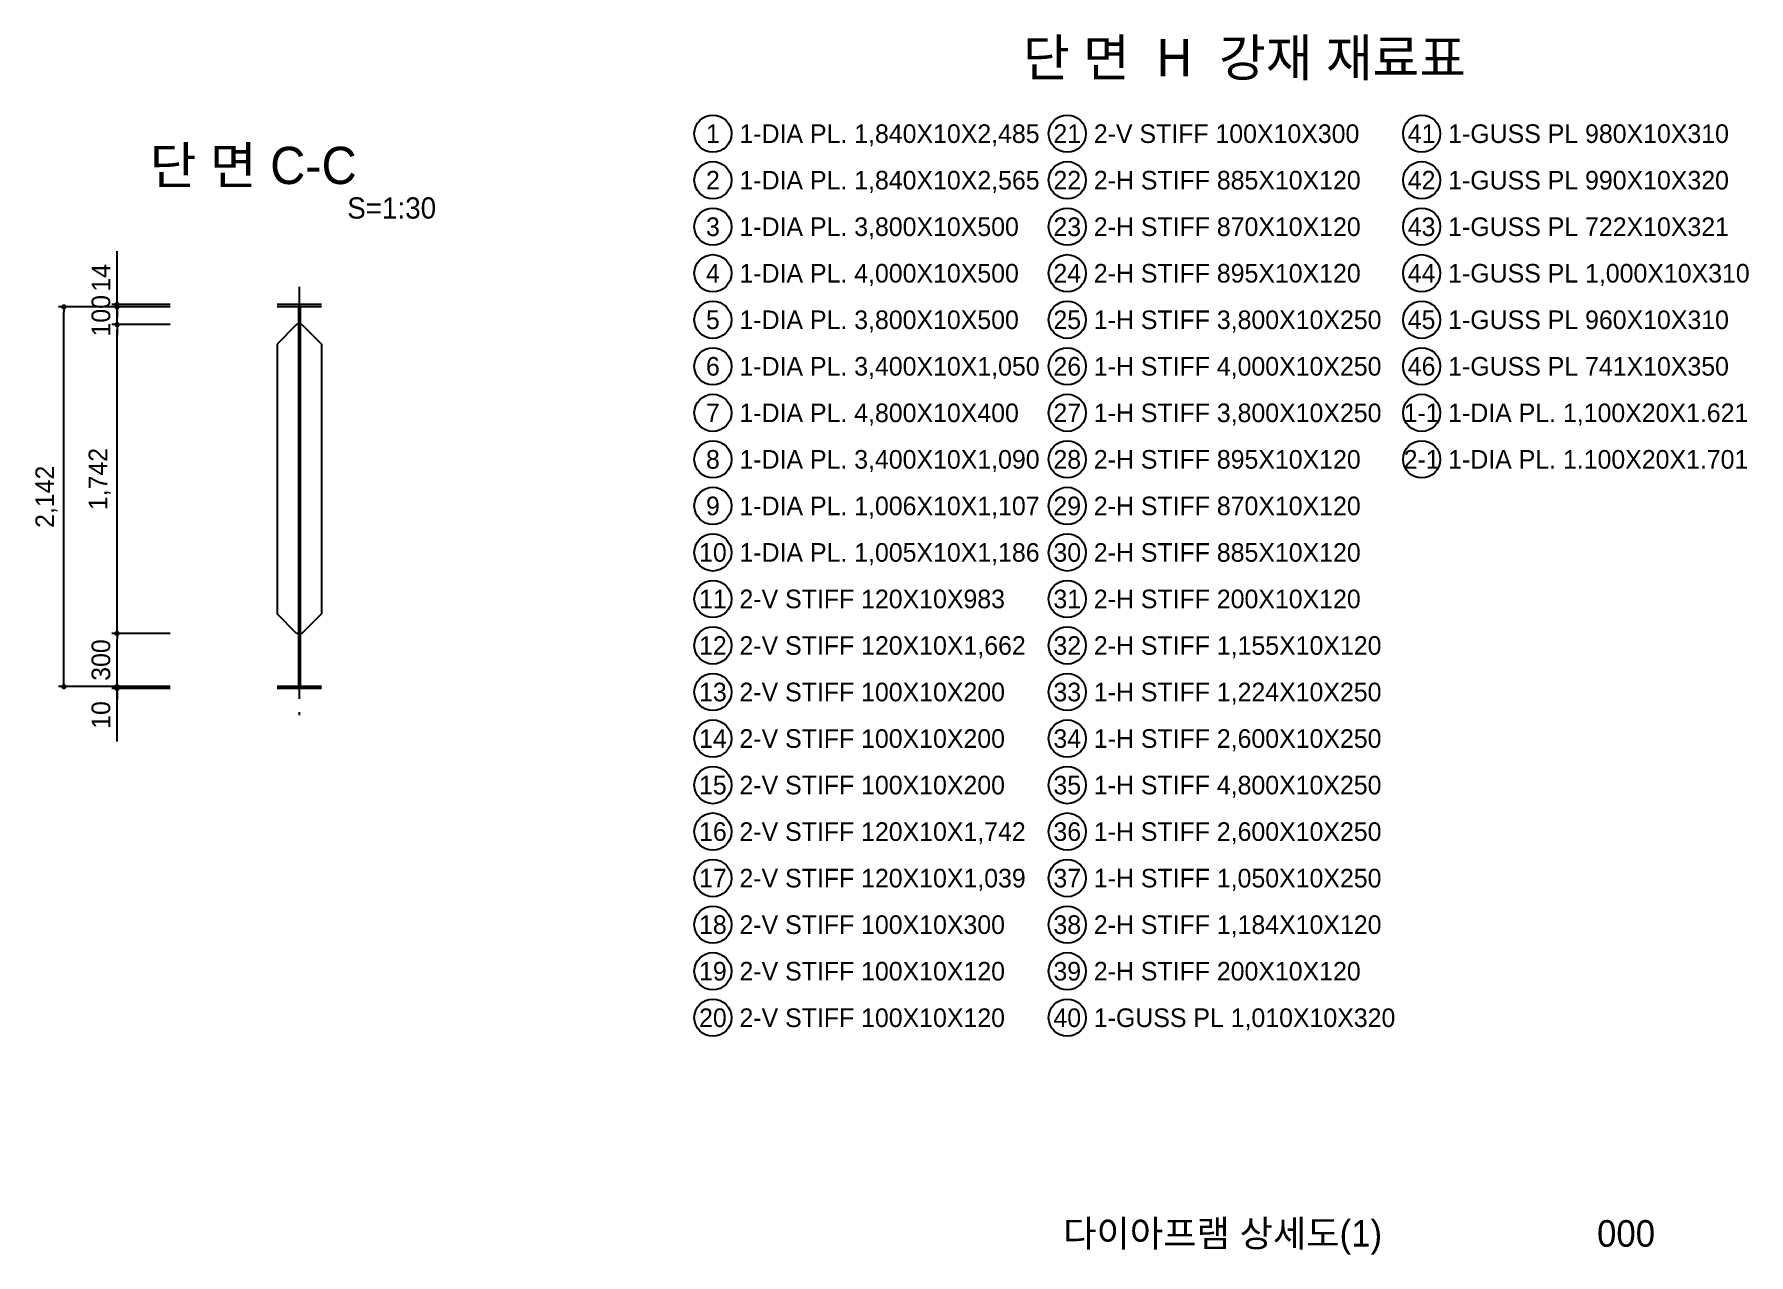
# Model space of a CAD drawing. Extents: x 2334 to 24789, y -25353 to -9366.
# Drawn here: x 14991 to 24667, y -25353 to -18468 of the extents above; entities that cross this region are included whole.
import ezdxf
from ezdxf.enums import TextEntityAlignment as Align

# ---------------------------------------------------------------- set-up
doc = ezdxf.new("R2010")
doc.units = 0
doc.header["$LTSCALE"] = 300
doc.linetypes.add('CENTER', pattern=[2, 1.25, -0.25, 0.25, -0.25])
for name, color, linetype in [('CS-CNTL', 1, 'CENTER'), ('CS-DIML', 1, 'Continuous'), ('CS-LEAL', 1, 'Continuous'), ('CS-STEL-MAJR', 3, 'Continuous'), ('CS-TEXT2', 6, 'Continuous'), ('CS-TEXT3', 2, 'Continuous'), ('CS-TEXT4', 7, 'Continuous'), ('DIML', 1, 'Continuous'), ('와꾸', 7, 'Continuous')]:
    doc.layers.add(name, color=color, linetype=linetype)
doc.styles.add('HY견고딕', font='')
doc.styles.add('휴먼고딕', font='')
doc.styles.get('HY견고딕').set_extended_font_data('HYgtrE')
doc.styles.get('휴먼고딕').set_extended_font_data('휴먼고딕')
doc.dimstyles.new('일반도면_0001', dxfattribs={"dimtxt": 3.5, "dimasz": 1, "dimexe": 1, "dimexo": 5, "dimgap": 1.25, "dimtad": 1, "dimdec": 0, "dimzin": 0, "dimdsep": 46, "dimlunit": 6, "dimtxsty": '휴먼고딕', "dimblk": 'DOT', "dimcen": 0, "dimclrd": 1, "dimclre": 1, "dimclrt": 7, "dimadec": 0, "dimazin": 0, "dimtfac": 1, "dimtdec": 0, "dimtix": 1, "dimtmove": 2, "dimatfit": 3, "dimldrblk": 'NONE', "dimfxl": 1, "dimfrac": 2, "dimtolj": 1, "dimtzin": 0, "dimarcsym": 0})

# ---------------------------------------------------------------- blocks, each defined once
blk = doc.blocks.new('_Dot')
at = {"layer": 'DIML'}
blk.add_line((0, 0), (-1, 0), dxfattribs=at)
at = {"layer": 'DIML', "const_width": 0.5}
blk.add_lwpolyline([(-0.25, 0, 1), (0.25, 0, 1)], format="xyb", close=True, dxfattribs=at)
blk = doc.blocks.new('*D180')
at = {"layer": 'CS-DIML', "color": 1, "lineweight": -2, "transparency": 16777216}
for p, q in [((15758, -20006.4), (15428, -20006.4)), ((15458, -19976.4), (15458, -19946.4)), ((15458, -20106.4), (15458, -20006.4)), ((15758, -20106.4), (15428, -20106.4)), ((15458, -20136.4), (15458, -20166.4))]:
    blk.add_line(p, q, dxfattribs=at)
at = {"layer": 'Defpoints', "color": 0, "transparency": 16777216}
for p in [(15458, -20006.4), (15758, -20006.4), (15758, -20106.4)]:
    blk.add_point(p, dxfattribs=at)
at = {"layer": 'CS-DIML', "color": 1, "lineweight": -2, "transparency": 16777216, "xscale": 30, "yscale": 30, "zscale": 30}
for p, rotation in [((15458, -20006.4), 270), ((15458, -20106.4), 90)]:
    blk.add_blockref('_Dot', p, dxfattribs=dict(at, rotation=rotation))
at = {"layer": 'CS-DIML', "color": 7, "transparency": 16777216, "insert": (15367.7, -20056.4), "char_height": 105, "attachment_point": 5, "rotation": 90, "style": '휴먼고딕'}
blk.add_mtext('\\A1;100', dxfattribs=at)
blk = doc.blocks.new('_None')
blk = doc.blocks.new('*D181')
at = {"layer": 'CS-DIML', "color": 1, "lineweight": -2, "transparency": 16777216}
for p, q in [((15758, -20106.4), (15428, -20106.4)), ((15458, -21818.5), (15458, -20136.4)), ((15758, -21848.5), (15428, -21848.5))]:
    blk.add_line(p, q, dxfattribs=at)
at = {"layer": 'Defpoints', "color": 0, "transparency": 16777216}
for p in [(15458, -20106.4), (15758, -20106.4), (15758, -21848.5)]:
    blk.add_point(p, dxfattribs=at)
at = {"layer": 'CS-DIML', "color": 1, "lineweight": -2, "transparency": 16777216, "xscale": 30, "yscale": 30, "zscale": 30}
for p, rotation in [((15458, -20106.4), 90), ((15458, -21848.5), 270)]:
    blk.add_blockref('_Dot', p, dxfattribs=dict(at, rotation=rotation))
at = {"layer": 'CS-DIML', "color": 7, "transparency": 16777216, "insert": (15359.9, -20977.5), "char_height": 105, "attachment_point": 5, "rotation": 90, "style": '휴먼고딕'}
blk.add_mtext('\\A1;1,742', dxfattribs=at)
blk = doc.blocks.new('*D182')
at = {"layer": 'CS-DIML', "color": 1, "lineweight": -2, "transparency": 16777216}
for p, q in [((15758, -21848.5), (15428, -21848.5)), ((15458, -22118.6), (15458, -21878.5)), ((15758, -22148.6), (15428, -22148.6))]:
    blk.add_line(p, q, dxfattribs=at)
at = {"layer": 'Defpoints', "color": 0, "transparency": 16777216}
for p in [(15458, -21848.5), (15758, -21848.5), (15758, -22148.6)]:
    blk.add_point(p, dxfattribs=at)
at = {"layer": 'CS-DIML', "color": 1, "lineweight": -2, "transparency": 16777216, "xscale": 30, "yscale": 30, "zscale": 30}
for p, rotation in [((15458, -21848.5), 90), ((15458, -22148.6), 270)]:
    blk.add_blockref('_Dot', p, dxfattribs=dict(at, rotation=rotation))
at = {"layer": 'CS-DIML', "color": 7, "transparency": 16777216, "insert": (15367.7, -21998.5), "char_height": 105, "attachment_point": 5, "rotation": 90, "style": '휴먼고딕'}
blk.add_mtext('\\A1;300', dxfattribs=at)
blk = doc.blocks.new('*D183')
at = {"layer": 'CS-DIML', "color": 1, "lineweight": -2, "transparency": 16777216}
for p, q in [((15458, -20006.4), (15128, -20006.4)), ((15158, -22118.6), (15158, -20036.4)), ((15458, -22148.6), (15128, -22148.6))]:
    blk.add_line(p, q, dxfattribs=at)
at = {"layer": 'Defpoints', "color": 0, "transparency": 16777216}
for p in [(15158, -20006.4), (15458, -20006.4), (15458, -22148.6)]:
    blk.add_point(p, dxfattribs=at)
at = {"layer": 'CS-DIML', "color": 1, "lineweight": -2, "transparency": 16777216, "xscale": 30, "yscale": 30, "zscale": 30}
for p, rotation in [((15158, -20006.4), 90), ((15158, -22148.6), 270)]:
    blk.add_blockref('_Dot', p, dxfattribs=dict(at, rotation=rotation))
at = {"layer": 'CS-DIML', "color": 7, "transparency": 16777216, "insert": (15059.9, -21077.5), "char_height": 105, "attachment_point": 5, "rotation": 90, "style": '휴먼고딕'}
blk.add_mtext('\\A1;2,142', dxfattribs=at)
blk = doc.blocks.new('*D184')
at = {"layer": 'CS-DIML', "color": 1, "lineweight": -2, "transparency": 16777216}
for p, q in [((15458, -19962.4), (15458, -19932.4)), ((15758, -19992.4), (15428, -19992.4)), ((15758, -20006.4), (15428, -20006.4)), ((15458, -20006.4), (15458, -19992.4)), ((15458, -20036.4), (15458, -20066.4))]:
    blk.add_line(p, q, dxfattribs=at)
at = {"layer": 'Defpoints', "color": 0, "transparency": 16777216}
for p in [(15458, -19992.4), (15758, -19992.4), (15758, -20006.4)]:
    blk.add_point(p, dxfattribs=at)
at = {"layer": 'CS-DIML', "color": 1, "lineweight": -2, "transparency": 16777216, "xscale": 30, "yscale": 30, "zscale": 30}
for p, rotation in [((15458, -19992.4), 270), ((15458, -20006.4), 90)]:
    blk.add_blockref('_Dot', p, dxfattribs=dict(at, rotation=rotation))
at = {"layer": 'CS-DIML', "color": 7, "transparency": 16777216, "insert": (15368, -19842.4), "char_height": 105, "attachment_point": 5, "rotation": 90, "style": '휴먼고딕'}
blk.add_mtext('\\A1;14', dxfattribs=at)
blk = doc.blocks.new('*D185')
at = {"layer": 'CS-DIML', "color": 1, "lineweight": -2, "transparency": 16777216}
for p, q in [((15758, -22148.6), (15428, -22148.6)), ((15458, -22118.6), (15458, -22088.6)), ((15458, -22158.6), (15458, -22148.6)), ((15758, -22158.6), (15428, -22158.6)), ((15458, -22188.6), (15458, -22218.6))]:
    blk.add_line(p, q, dxfattribs=at)
at = {"layer": 'Defpoints', "color": 0, "transparency": 16777216}
for p in [(15458, -22148.6), (15758, -22148.6), (15758, -22158.6)]:
    blk.add_point(p, dxfattribs=at)
at = {"layer": 'CS-DIML', "color": 1, "lineweight": -2, "transparency": 16777216, "xscale": 30, "yscale": 30, "zscale": 30}
for p, rotation in [((15458, -22148.6), 270), ((15458, -22158.6), 90)]:
    blk.add_blockref('_Dot', p, dxfattribs=dict(at, rotation=rotation))
at = {"layer": 'CS-DIML', "color": 7, "transparency": 16777216, "insert": (15367.7, -22308.6), "char_height": 105, "attachment_point": 5, "rotation": 90, "style": '휴먼고딕'}
blk.add_mtext('\\A1;10', dxfattribs=at)

msp = doc.modelspace()

# ---------------------------------------------------------------- linework, layer by layer
at = {"layer": 'CS-CNTL'}
msp.add_line((16486.8, -19892.4), (16486.8, -22308.6), dxfattribs=at)
at = {"layer": 'CS-DIML'}
for p, q in [((15458, -19992.4), (15458, -19692.4)), ((15458, -22458.6), (15458, -22158.6))]:
    msp.add_line(p, q, dxfattribs=at)
at = {"layer": 'CS-LEAL'}
for centre in [(18821.1, -19028.9), (20821.1, -19028.9), (22821.1, -19028.9), (18821.1, -19291.4), (20821.1, -19291.4), (22821.1, -19291.4), (18821.1, -19553.9), (20821.1, -19553.9), (22821.1, -19553.9), (18821.1, -19816.4), (20821.1, -19816.4), (22821.1, -19816.4), (18821.1, -20078.9), (20821.1, -20078.9), (22821.1, -20078.9), (18821.1, -20341.4), (20821.1, -20341.4), (22821.1, -20341.4), (18821.1, -20603.9), (20821.1, -20603.9), (22821.1, -20603.9), (18821.1, -20866.4), (20821.1, -20866.4), (22821.1, -20866.4), (18821.1, -21128.9), (20821.1, -21128.9), (18821.1, -21391.4), (20821.1, -21391.4), (18821.1, -21653.9), (20821.1, -21653.9), (18821.1, -21916.4), (20821.1, -21916.4), (18821.1, -22178.9), (20821.1, -22178.9), (18821.1, -22441.4), (20821.1, -22441.4), (18821.1, -22703.9), (20821.1, -22703.9), (18821.1, -22966.4), (20821.1, -22966.4), (18821.1, -23228.9), (20821.1, -23228.9), (18821.1, -23491.4), (20821.1, -23491.4), (18821.1, -23753.9), (20821.1, -23753.9), (18821.1, -24016.4), (20821.1, -24016.4)]:
    msp.add_circle(centre, 105, dxfattribs=at)
at = {"layer": 'CS-STEL-MAJR'}
for p, q in [((16611.8, -19992.4), (16361.8, -19992.4)), ((16611.8, -20006.4), (16361.8, -20006.4)), ((16481.8, -20006.4), (16481.8, -22148.6)), ((16491.8, -20006.4), (16491.8, -22148.6)), ((16471.8, -20106.4), (16361.8, -20216.4)), ((16481.8, -20106.4), (16471.8, -20106.4)), ((16501.8, -20106.4), (16491.8, -20106.4)), ((16501.8, -20106.4), (16611.8, -20216.4)), ((16361.8, -20216.4), (16361.8, -21738.5)), ((16611.8, -20216.4), (16611.8, -21738.5)), ((16471.8, -21848.5), (16361.8, -21738.5)), ((16501.8, -21848.5), (16611.8, -21738.5)), ((16481.8, -21848.5), (16471.8, -21848.5)), ((16501.8, -21848.5), (16491.8, -21848.5)), ((16611.8, -22148.6), (16361.8, -22148.6)), ((16611.8, -22158.6), (16361.8, -22158.6))]:
    msp.add_line(p, q, dxfattribs=at)

# ---------------------------------------------------------------- texts
at = {"layer": 'CS-TEXT2', "style": 'HY견고딕'}
for s, p in [('단 면  H  강재 재료표', (21821.1, -18600.3)), ('단 면 C-C', (16226.7, -19208.1))]:
    msp.add_text(s, height=210, dxfattribs=at).set_placement(p, align=Align.MIDDLE_CENTER)
at = {"layer": 'CS-TEXT3', "style": 'HY견고딕'}
msp.add_text('S=1:30', height=120, dxfattribs=at).set_placement((16757.2, -19448.1), align=Align.MIDDLE_LEFT)
at = {"layer": 'CS-TEXT4', "style": '휴먼고딕'}
for s, p in [('1', (18821.1, -19028.9)), ('21', (20821.1, -19028.9)), ('41', (22821.1, -19028.9)), ('2', (18821.1, -19291.4)), ('22', (20821.1, -19291.4)), ('42', (22821.1, -19291.4)), ('3', (18821.1, -19553.9)), ('23', (20821.1, -19553.9)), ('43', (22821.1, -19553.9)), ('4', (18821.1, -19816.4)), ('24', (20821.1, -19816.4)), ('44', (22821.1, -19816.4)), ('5', (18821.1, -20078.9)), ('25', (20821.1, -20078.9)), ('45', (22821.1, -20078.9)), ('6', (18821.1, -20341.4)), ('26', (20821.1, -20341.4)), ('46', (22821.1, -20341.4)), ('7', (18821.1, -20603.9)), ('27', (20821.1, -20603.9)), ('1-1', (22821.1, -20603.9)), ('8', (18821.1, -20866.4)), ('28', (20821.1, -20866.4)), ('2-1', (22821.1, -20866.4)), ('9', (18821.1, -21128.9)), ('29', (20821.1, -21128.9)), ('10', (18821.1, -21391.4)), ('30', (20821.1, -21391.4)), ('11', (18821.1, -21653.9)), ('31', (20821.1, -21653.9)), ('12', (18821.1, -21916.4)), ('32', (20821.1, -21916.4)), ('13', (18821.1, -22178.9)), ('33', (20821.1, -22178.9)), ('14', (18821.1, -22441.4)), ('34', (20821.1, -22441.4)), ('15', (18821.1, -22703.9)), ('35', (20821.1, -22703.9)), ('16', (18821.1, -22966.4)), ('36', (20821.1, -22966.4)), ('17', (18821.1, -23228.9)), ('37', (20821.1, -23228.9)), ('18', (18821.1, -23491.4)), ('38', (20821.1, -23491.4)), ('19', (18821.1, -23753.9)), ('39', (20821.1, -23753.9)), ('20', (18821.1, -24016.4)), ('40', (20821.1, -24016.4))]:
    msp.add_text(s, height=105, dxfattribs=at).set_placement(p, align=Align.MIDDLE_CENTER)
for s, p in [('1-DIA PL. 1,840X10X2,485', (18971.1, -19028.9)), ('2-V STIFF 100X10X300', (20971.1, -19028.9)), ('1-GUSS PL 980X10X310', (22971.1, -19028.9)), ('1-DIA PL. 1,840X10X2,565', (18971.1, -19291.4)), ('2-H STIFF 885X10X120', (20971.1, -19291.4)), ('1-GUSS PL 990X10X320', (22971.1, -19291.4)), ('1-DIA PL. 3,800X10X500', (18971.1, -19553.9)), ('2-H STIFF 870X10X120', (20971.1, -19553.9)), ('1-GUSS PL 722X10X321', (22971.1, -19553.9)), ('1-DIA PL. 4,000X10X500', (18971.1, -19816.4)), ('2-H STIFF 895X10X120', (20971.1, -19816.4)), ('1-GUSS PL 1,000X10X310', (22971.1, -19816.4)), ('1-DIA PL. 3,800X10X500', (18971.1, -20078.9)), ('1-H STIFF 3,800X10X250', (20971.1, -20078.9)), ('1-GUSS PL 960X10X310', (22971.1, -20078.9)), ('1-DIA PL. 3,400X10X1,050', (18971.1, -20341.4)), ('1-H STIFF 4,000X10X250', (20971.1, -20341.4)), ('1-GUSS PL 741X10X350', (22971.1, -20341.4)), ('1-DIA PL. 4,800X10X400', (18971.1, -20603.9)), ('1-H STIFF 3,800X10X250', (20971.1, -20603.9)), ('1-DIA PL. 1,100X20X1.621', (22971.1, -20603.9)), ('1-DIA PL. 3,400X10X1,090', (18971.1, -20866.4)), ('2-H STIFF 895X10X120', (20971.1, -20866.4)), ('1-DIA PL. 1.100X20X1.701', (22971.1, -20866.4)), ('1-DIA PL. 1,006X10X1,107', (18971.1, -21128.9)), ('2-H STIFF 870X10X120', (20971.1, -21128.9)), ('1-DIA PL. 1,005X10X1,186', (18971.1, -21391.4)), ('2-H STIFF 885X10X120', (20971.1, -21391.4)), ('2-V STIFF 120X10X983', (18971.1, -21653.9)), ('2-H STIFF 200X10X120', (20971.1, -21653.9)), ('2-V STIFF 120X10X1,662', (18971.1, -21916.4)), ('2-H STIFF 1,155X10X120', (20971.1, -21916.4)), ('2-V STIFF 100X10X200', (18971.1, -22178.9)), ('1-H STIFF 1,224X10X250', (20971.1, -22178.9)), ('2-V STIFF 100X10X200', (18971.1, -22441.4)), ('1-H STIFF 2,600X10X250', (20971.1, -22441.4)), ('2-V STIFF 100X10X200', (18971.1, -22703.9)), ('1-H STIFF 4,800X10X250', (20971.1, -22703.9)), ('2-V STIFF 120X10X1,742', (18971.1, -22966.4)), ('1-H STIFF 2,600X10X250', (20971.1, -22966.4)), ('2-V STIFF 120X10X1,039', (18971.1, -23228.9)), ('1-H STIFF 1,050X10X250', (20971.1, -23228.9)), ('2-V STIFF 100X10X300', (18971.1, -23491.4)), ('2-H STIFF 1,184X10X120', (20971.1, -23491.4)), ('2-V STIFF 100X10X120', (18971.1, -23753.9)), ('2-H STIFF 200X10X120', (20971.1, -23753.9)), ('2-V STIFF 100X10X120', (18971.1, -24016.4)), ('1-GUSS PL 1,010X10X320', (20971.1, -24016.4))]:
    msp.add_text(s, height=105, dxfattribs=at).set_placement(p, align=Align.MIDDLE_LEFT)
at = {"layer": '와꾸', "linetype": 'Continuous', "style": 'HY견고딕'}
for s, p in [('다이아프램 상세도(1)', (21698, -25233.2)), ('000', (23975, -25233.2))]:
    msp.add_text(s, height=150, dxfattribs=at).set_placement(p, align=Align.MIDDLE_CENTER)

# ---------------------------------------------------------------- dimensions: what is measured, and where the dimension line sits
at = {"layer": 'CS-DIML'}
for base, p1, p2, picture, middle in [((15458, -19992.4), (15758, -20006.4), (15758, -19992.4), '*D184', (15368, -19842.4)), ((15458, -22148.6), (15758, -22158.6), (15758, -22148.6), '*D185', (15367.7, -22308.6))]:
    dim = msp.add_linear_dim(base=base, p1=p1, p2=p2, angle=90, dimstyle='일반도면_0001', override={"dimscale": 30, "dimexo": 0}, dxfattribs=at)
    dim.commit()
    dim.dimension.update_dxf_attribs({"geometry": picture, "text_midpoint": middle, "dimtype": 160})
for base, p1, p2, picture, middle in [((15158, -20006.4), (15458, -22148.6), (15458, -20006.4), '*D183', (15059.9, -21077.5)), ((15458, -20006.4), (15758, -20106.4), (15758, -20006.4), '*D180', (15367.7, -20056.4)), ((15458, -20106.4), (15758, -21848.5), (15758, -20106.4), '*D181', (15359.9, -20977.5)), ((15458, -21848.5), (15758, -22148.6), (15758, -21848.5), '*D182', (15367.7, -21998.5))]:
    dim = msp.add_linear_dim(base=base, p1=p1, p2=p2, angle=90, dimstyle='일반도면_0001', override={"dimscale": 30, "dimexo": 0}, dxfattribs=at)
    dim.commit()
    dim.dimension.update_dxf_attribs({"geometry": picture, "text_midpoint": middle})

doc.saveas('drawing.dxf')
